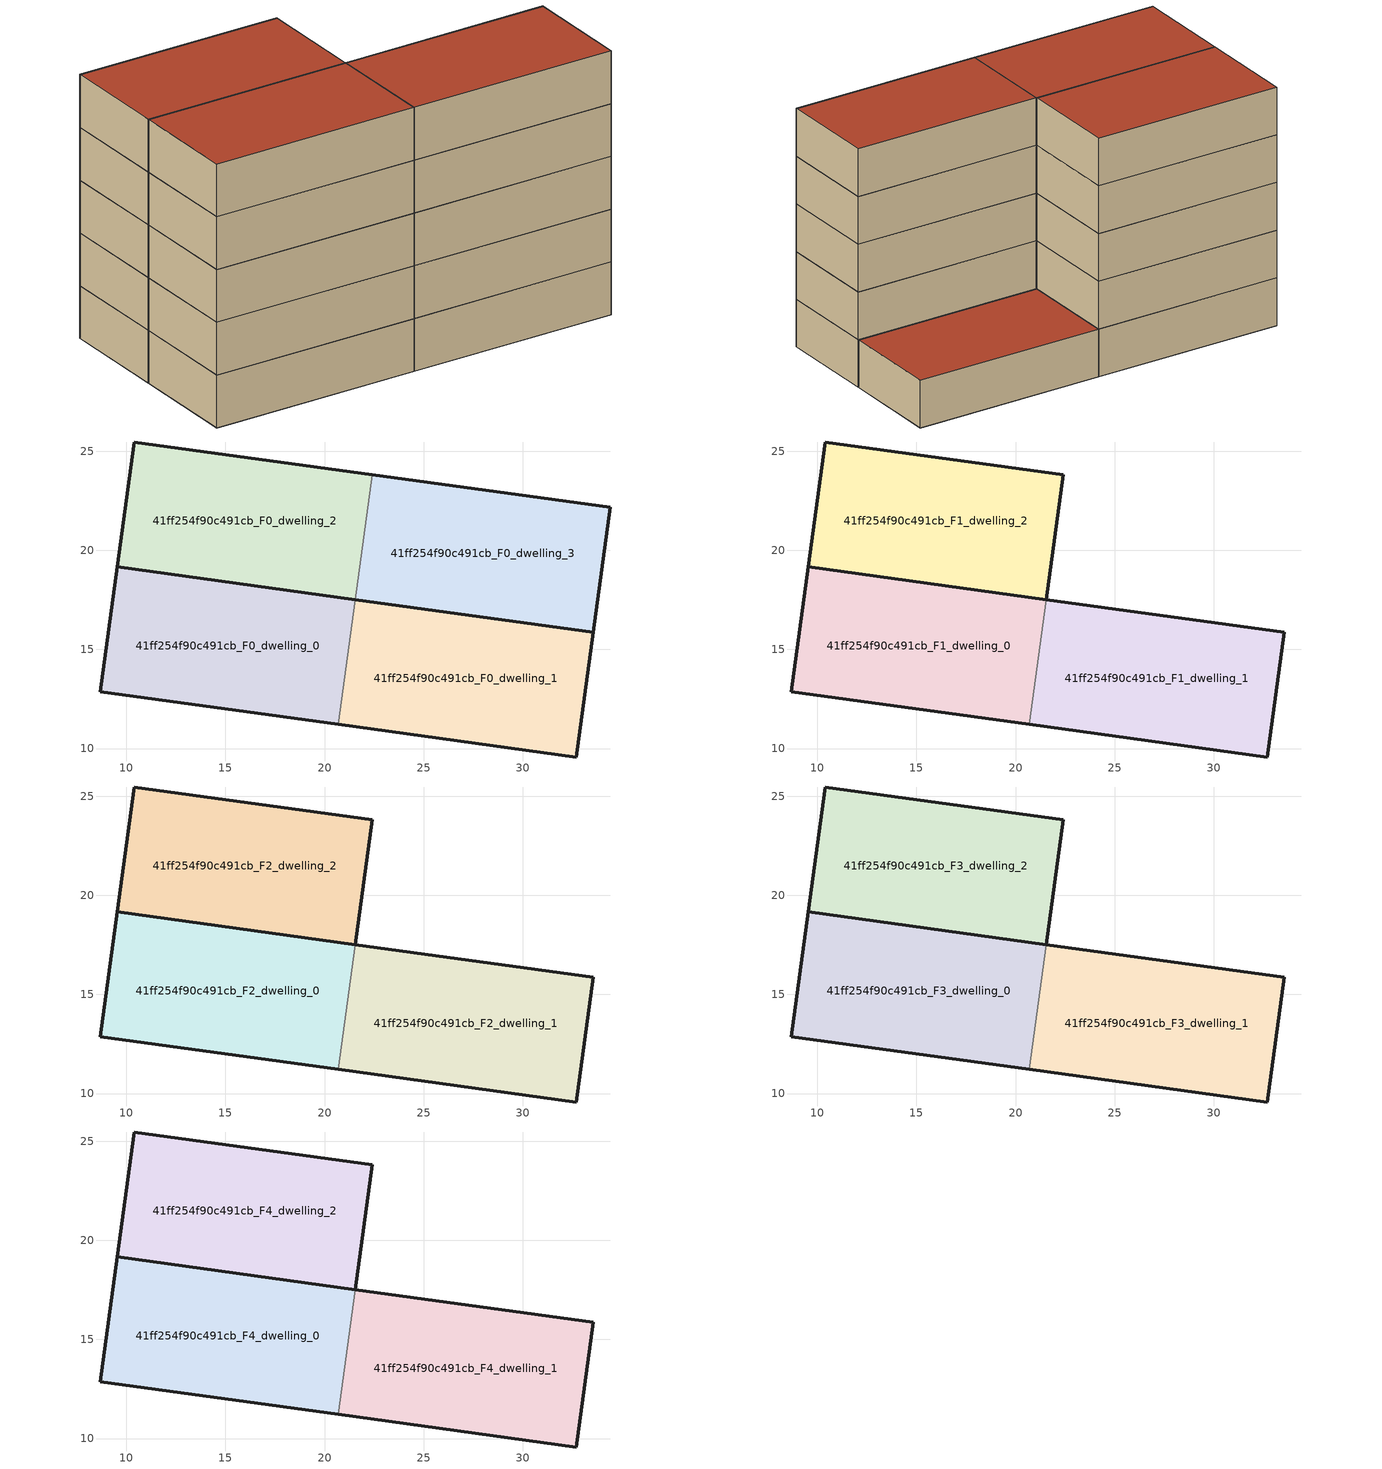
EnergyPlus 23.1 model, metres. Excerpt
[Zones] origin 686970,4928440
41ff254f90c491cb_F0_dwelling_0
 floor ground (EU_floor_Construction): 20.69,11.21 21.55,17.52 9.53,19.16 8.67,12.85 z0
 wall outside (EU_wall_Construction): 20.69,11.21 8.67,12.85 9.53,19.16 21.55,17.52 z0:3
 wall to 41ff254f90c491cb_F0_dwelling_1 (EU_wall_Construction): 21.55,17.52 20.69,11.21 z0:3
41ff254f90c491cb_F0_dwelling_1
 floor ground (EU_floor_Construction): 32.7,9.57 33.56,15.88 21.55,17.52 20.69,11.21 z0
 wall outside (EU_wall_Construction): 21.55,17.52 33.56,15.88 32.7,9.57 20.69,11.21 z0:3
41ff254f90c491cb_F0_dwelling_2
 floor ground (EU_floor_Construction): 21.55,17.52 22.41,23.82 10.39,25.46 9.53,19.16 z0
 wall outside (EU_wall_Construction): 21.55,17.52 9.53,19.16 10.39,25.46 22.41,23.82 z0:3
 wall to 41ff254f90c491cb_F0_dwelling_3 (EU_wall_Construction): 22.41,23.82 21.55,17.52 z0:3
41ff254f90c491cb_F0_dwelling_3
 floor ground (EU_floor_Construction): 33.56,15.88 34.42,22.18 22.41,23.82 21.55,17.52 z0
 wall outside (EU_wall_Construction): 22.41,23.82 34.42,22.18 33.56,15.88 21.55,17.52 z0:3
 roof outside (EU_roof_Construction): 34.42,22.18 33.56,15.88 21.55,17.52 22.41,23.82 z3
41ff254f90c491cb_F1_dwelling_0
 floor to 41ff254f90c491cb_F0_dwelling_0 (EU_floor_Construction): 20.69,11.21 21.55,17.52 9.53,19.16 8.67,12.85 z3
 wall outside (EU_wall_Construction): 20.69,11.21 8.67,12.85 9.53,19.16 21.55,17.52 z3:6
 wall to 41ff254f90c491cb_F1_dwelling_1 (EU_wall_Construction): 21.55,17.52 20.69,11.21 z3:6
41ff254f90c491cb_F1_dwelling_1
 floor to 41ff254f90c491cb_F0_dwelling_1 (EU_floor_Construction): 32.7,9.57 33.56,15.88 21.55,17.52 20.69,11.21 z3
 wall outside (EU_wall_Construction): 21.55,17.52 33.56,15.88 32.7,9.57 20.69,11.21 z3:6
41ff254f90c491cb_F1_dwelling_2
 floor to 41ff254f90c491cb_F0_dwelling_2 (EU_floor_Construction): 21.55,17.52 22.41,23.82 10.39,25.46 9.53,19.16 z3
 wall outside (EU_wall_Construction): 10.39,25.46 22.41,23.82 21.55,17.52 9.53,19.16 10.39,25.46 z3:6
41ff254f90c491cb_F2_dwelling_0
 floor to 41ff254f90c491cb_F1_dwelling_0 (EU_floor_Construction): 20.69,11.21 21.55,17.52 9.53,19.16 8.67,12.85 z6
 wall outside (EU_wall_Construction): 20.69,11.21 8.67,12.85 9.53,19.16 21.55,17.52 z6:9
 wall to 41ff254f90c491cb_F2_dwelling_1 (EU_wall_Construction): 21.55,17.52 20.69,11.21 z6:9
41ff254f90c491cb_F2_dwelling_1
 floor to 41ff254f90c491cb_F1_dwelling_1 (EU_floor_Construction): 32.7,9.57 33.56,15.88 21.55,17.52 20.69,11.21 z6
 wall outside (EU_wall_Construction): 21.55,17.52 33.56,15.88 32.7,9.57 20.69,11.21 z6:9
41ff254f90c491cb_F2_dwelling_2
 floor to 41ff254f90c491cb_F1_dwelling_2 (EU_floor_Construction): 21.55,17.52 22.41,23.82 10.39,25.46 9.53,19.16 z6
 wall outside (EU_wall_Construction): 10.39,25.46 22.41,23.82 21.55,17.52 9.53,19.16 10.39,25.46 z6:9
41ff254f90c491cb_F3_dwelling_0
 floor to 41ff254f90c491cb_F2_dwelling_0 (EU_floor_Construction): 20.69,11.21 21.55,17.52 9.53,19.16 8.67,12.85 z9
 wall outside (EU_wall_Construction): 20.69,11.21 8.67,12.85 9.53,19.16 21.55,17.52 z9:12
 wall to 41ff254f90c491cb_F3_dwelling_1 (EU_wall_Construction): 21.55,17.52 20.69,11.21 z9:12
41ff254f90c491cb_F3_dwelling_1
 floor to 41ff254f90c491cb_F2_dwelling_1 (EU_floor_Construction): 32.7,9.57 33.56,15.88 21.55,17.52 20.69,11.21 z9
 wall outside (EU_wall_Construction): 21.55,17.52 33.56,15.88 32.7,9.57 20.69,11.21 z9:12
41ff254f90c491cb_F3_dwelling_2
 floor to 41ff254f90c491cb_F2_dwelling_2 (EU_floor_Construction): 21.55,17.52 22.41,23.82 10.39,25.46 9.53,19.16 z9
 wall outside (EU_wall_Construction): 10.39,25.46 22.41,23.82 21.55,17.52 9.53,19.16 10.39,25.46 z9:12
41ff254f90c491cb_F4_dwelling_0
 floor to 41ff254f90c491cb_F3_dwelling_0 (EU_floor_Construction): 20.69,11.21 21.55,17.52 9.53,19.16 8.67,12.85 z12
 wall outside (EU_wall_Construction): 20.69,11.21 8.67,12.85 9.53,19.16 21.55,17.52 z12:15
 wall to 41ff254f90c491cb_F4_dwelling_1 (EU_wall_Construction): 21.55,17.52 20.69,11.21 z12:15
 roof outside (EU_roof_Construction): 21.55,17.52 20.69,11.21 8.67,12.85 9.53,19.16 z15
41ff254f90c491cb_F4_dwelling_1
 floor to 41ff254f90c491cb_F3_dwelling_1 (EU_floor_Construction): 32.7,9.57 33.56,15.88 21.55,17.52 20.69,11.21 z12
 wall outside (EU_wall_Construction): 21.55,17.52 33.56,15.88 32.7,9.57 20.69,11.21 z12:15
 roof outside (EU_roof_Construction): 33.56,15.88 32.7,9.57 20.69,11.21 21.55,17.52 z15
41ff254f90c491cb_F4_dwelling_2
 floor to 41ff254f90c491cb_F3_dwelling_2 (EU_floor_Construction): 21.55,17.52 22.41,23.82 10.39,25.46 9.53,19.16 z12
 wall outside (EU_wall_Construction): 10.39,25.46 22.41,23.82 21.55,17.52 9.53,19.16 10.39,25.46 z12:15
 roof outside (EU_roof_Construction): 22.41,23.82 21.55,17.52 9.53,19.16 10.39,25.46 z15
[Building]
EU S2 Campaign: North Axis=0; Terrain=City; Solar Distribution=FullExterior
[Site:Location]
Bologna: Latitude=44.5; Longitude=11.25; Time Zone=1; Elevation=37
[SizingPeriod:WeatherFileDays]
AnnualSizingPeriod: Begin Month=1; Begin Day of Month=1; End Month=12; End Day of Month=31; Day of Week for Start Day=Monday; Use Weather File Daylight Saving Period=No; Use Weather File Rain and Snow Indicators=No
[MATERIAL]
EU_InternalMass_Material: Roughness=MediumRough; Thickness=0.1; Conductivity=1; Density=1800; Specific Heat=900; Thermal Absorptance=0.9; Solar Absorptance=0.7; Visible Absorptance=0.7
[MATERIAL:NOMASS] Roughness=MediumRough; Thermal Absorptance=0.9; Solar Absorptance=0.7; Visible Absorptance=0.7
Name | Thermal Resistance
EU_wall_NoMass | 0.905828
EU_roof_NoMass | 0.37593
EU_floor_NoMass | 0.67114
[CONSTRUCTION]
EU_wall_Construction: EU_wall_NoMass
EU_roof_Construction: EU_roof_NoMass
EU_floor_Construction: EU_floor_NoMass
EU_InternalMass_Construction: EU_InternalMass_Material
[ZONE] Type=1; Multiplier=1; Ceiling Height=autocalculate; Floor Area=autocalculate; Part of Total Floor Area=Yes
Name | Volume
41ff254f90c491cb_F0_dwelling_0; 41ff254f90c491cb_F1_dwelling_0; 41ff254f90c491cb_F2_dwelling_0; 41ff254f90c491cb_F3_dwelling_0; 41ff254f90c491cb_F4_dwelling_0 | 231.478
41ff254f90c491cb_F0_dwelling_1; 41ff254f90c491cb_F1_dwelling_1; 41ff254f90c491cb_F2_dwelling_1; 41ff254f90c491cb_F3_dwelling_1; 41ff254f90c491cb_F4_dwelling_1 | 231.477
41ff254f90c491cb_F0_dwelling_2; 41ff254f90c491cb_F1_dwelling_2; 41ff254f90c491cb_F2_dwelling_2; 41ff254f90c491cb_F3_dwelling_2; 41ff254f90c491cb_F4_dwelling_2 | 231.475
41ff254f90c491cb_F0_dwelling_3 | 231.496
[INTERNALMASS] Construction=EU_InternalMass_Construction
Name | Zone or ZoneList | Surface Area
41ff254f90c491cb_F0_dwelling_0_EU_InternalMass | 41ff254f90c491cb_F0_dwelling_0 | 77.1594
41ff254f90c491cb_F0_dwelling_1_EU_InternalMass | 41ff254f90c491cb_F0_dwelling_1 | 77.1585
41ff254f90c491cb_F0_dwelling_2_EU_InternalMass | 41ff254f90c491cb_F0_dwelling_2 | 77.1589
41ff254f90c491cb_F0_dwelling_3_EU_InternalMass | 41ff254f90c491cb_F0_dwelling_3 | 77.1648
41ff254f90c491cb_F1_dwelling_0_EU_InternalMass | 41ff254f90c491cb_F1_dwelling_0 | 102.877
41ff254f90c491cb_F1_dwelling_1_EU_InternalMass | 41ff254f90c491cb_F1_dwelling_1 | 102.874
41ff254f90c491cb_F1_dwelling_2_EU_InternalMass | 41ff254f90c491cb_F1_dwelling_2 | 102.889
41ff254f90c491cb_F2_dwelling_0_EU_InternalMass | 41ff254f90c491cb_F2_dwelling_0 | 102.877
41ff254f90c491cb_F2_dwelling_1_EU_InternalMass | 41ff254f90c491cb_F2_dwelling_1 | 102.874
41ff254f90c491cb_F2_dwelling_2_EU_InternalMass | 41ff254f90c491cb_F2_dwelling_2 | 102.889
41ff254f90c491cb_F3_dwelling_0_EU_InternalMass | 41ff254f90c491cb_F3_dwelling_0 | 102.877
41ff254f90c491cb_F3_dwelling_1_EU_InternalMass | 41ff254f90c491cb_F3_dwelling_1 | 102.874
41ff254f90c491cb_F3_dwelling_2_EU_InternalMass | 41ff254f90c491cb_F3_dwelling_2 | 102.889
41ff254f90c491cb_F4_dwelling_0_EU_InternalMass | 41ff254f90c491cb_F4_dwelling_0 | 102.877
41ff254f90c491cb_F4_dwelling_1_EU_InternalMass | 41ff254f90c491cb_F4_dwelling_1 | 102.874
41ff254f90c491cb_F4_dwelling_2_EU_InternalMass | 41ff254f90c491cb_F4_dwelling_2 | 102.889
[OTHEREQUIPMENT] Fuel Type=Electricity; Design Level Calculation Method=Watts/Area; Power per Zone Floor Area=1; Fraction Latent=0; Fraction Radiant=0; Fraction Lost=0; Carbon Dioxide Generation Rate=0; EndUse Subcategory=EU_Step8_InternalGains
Name | Zone or ZoneList or Space or SpaceList | Schedule
EU_Step8_InternalGain_41ff254f90c491cb_F0_dwelling_0_f000 | 41ff254f90c491cb_F0_dwelling_0 | EU_Step8_GainSchedule_41ff254f90c491cb_F0_dwelling_0_f000
EU_Step8_InternalGain_41ff254f90c491cb_F0_dwelling_1_f000 | 41ff254f90c491cb_F0_dwelling_1 | EU_Step8_GainSchedule_41ff254f90c491cb_F0_dwelling_1_f000
EU_Step8_InternalGain_41ff254f90c491cb_F0_dwelling_2_f000 | 41ff254f90c491cb_F0_dwelling_2 | EU_Step8_GainSchedule_41ff254f90c491cb_F0_dwelling_2_f000
EU_Step8_InternalGain_41ff254f90c491cb_F0_dwelling_3_f000 | 41ff254f90c491cb_F0_dwelling_3 | EU_Step8_GainSchedule_41ff254f90c491cb_F0_dwelling_3_f000
EU_Step8_InternalGain_41ff254f90c491cb_F1_dwelling_0_f000 | 41ff254f90c491cb_F1_dwelling_0 | EU_Step8_GainSchedule_41ff254f90c491cb_F1_dwelling_0_f000
EU_Step8_InternalGain_41ff254f90c491cb_F1_dwelling_1_f000 | 41ff254f90c491cb_F1_dwelling_1 | EU_Step8_GainSchedule_41ff254f90c491cb_F1_dwelling_1_f000
EU_Step8_InternalGain_41ff254f90c491cb_F1_dwelling_2_f000 | 41ff254f90c491cb_F1_dwelling_2 | EU_Step8_GainSchedule_41ff254f90c491cb_F1_dwelling_2_f000
EU_Step8_InternalGain_41ff254f90c491cb_F2_dwelling_0_f000 | 41ff254f90c491cb_F2_dwelling_0 | EU_Step8_GainSchedule_41ff254f90c491cb_F2_dwelling_0_f000
EU_Step8_InternalGain_41ff254f90c491cb_F2_dwelling_1_f000 | 41ff254f90c491cb_F2_dwelling_1 | EU_Step8_GainSchedule_41ff254f90c491cb_F2_dwelling_1_f000
EU_Step8_InternalGain_41ff254f90c491cb_F2_dwelling_2_f000 | 41ff254f90c491cb_F2_dwelling_2 | EU_Step8_GainSchedule_41ff254f90c491cb_F2_dwelling_2_f000
EU_Step8_InternalGain_41ff254f90c491cb_F3_dwelling_0_f000 | 41ff254f90c491cb_F3_dwelling_0 | EU_Step8_GainSchedule_41ff254f90c491cb_F3_dwelling_0_f000
EU_Step8_InternalGain_41ff254f90c491cb_F3_dwelling_1_f000 | 41ff254f90c491cb_F3_dwelling_1 | EU_Step8_GainSchedule_41ff254f90c491cb_F3_dwelling_1_f000
EU_Step8_InternalGain_41ff254f90c491cb_F3_dwelling_2_f000 | 41ff254f90c491cb_F3_dwelling_2 | EU_Step8_GainSchedule_41ff254f90c491cb_F3_dwelling_2_f000
EU_Step8_InternalGain_41ff254f90c491cb_F4_dwelling_0_f000 | 41ff254f90c491cb_F4_dwelling_0 | EU_Step8_GainSchedule_41ff254f90c491cb_F4_dwelling_0_f000
EU_Step8_InternalGain_41ff254f90c491cb_F4_dwelling_1_f000 | 41ff254f90c491cb_F4_dwelling_1 | EU_Step8_GainSchedule_41ff254f90c491cb_F4_dwelling_1_f000
EU_Step8_InternalGain_41ff254f90c491cb_F4_dwelling_2_f000 | 41ff254f90c491cb_F4_dwelling_2 | EU_Step8_GainSchedule_41ff254f90c491cb_F4_dwelling_2_f000
[ZONEVENTILATION:DESIGNFLOWRATE] Schedule=EU_AlwaysOn; Design Flow Rate Calculation Method=AirChanges/Hour; Air Changes per Hour=0.73129; Ventilation Type=Natural; Fan Pressure Rise=0; Fan Total Efficiency=1; Constant Term Coefficient=1; Temperature Term Coefficient=0; Velocity Term Coefficient=0; Velocity Squared Term Coefficient=0; Minimum Indoor Temperature=-100; Maximum Indoor Temperature=100; Delta Temperature=-100; Minimum Outdoor Temperature=-100; Maximum Outdoor Temperature=100; Maximum Wind Speed=40
Name | Zone or ZoneList or Space or SpaceList
EU_ConstantAir_41ff254f90c491cb_F0_dwelling_0 | 41ff254f90c491cb_F0_dwelling_0
EU_ConstantAir_41ff254f90c491cb_F0_dwelling_1 | 41ff254f90c491cb_F0_dwelling_1
EU_ConstantAir_41ff254f90c491cb_F0_dwelling_2 | 41ff254f90c491cb_F0_dwelling_2
EU_ConstantAir_41ff254f90c491cb_F0_dwelling_3 | 41ff254f90c491cb_F0_dwelling_3
EU_ConstantAir_41ff254f90c491cb_F1_dwelling_0 | 41ff254f90c491cb_F1_dwelling_0
EU_ConstantAir_41ff254f90c491cb_F1_dwelling_1 | 41ff254f90c491cb_F1_dwelling_1
EU_ConstantAir_41ff254f90c491cb_F1_dwelling_2 | 41ff254f90c491cb_F1_dwelling_2
EU_ConstantAir_41ff254f90c491cb_F2_dwelling_0 | 41ff254f90c491cb_F2_dwelling_0
EU_ConstantAir_41ff254f90c491cb_F2_dwelling_1 | 41ff254f90c491cb_F2_dwelling_1
EU_ConstantAir_41ff254f90c491cb_F2_dwelling_2 | 41ff254f90c491cb_F2_dwelling_2
EU_ConstantAir_41ff254f90c491cb_F3_dwelling_0 | 41ff254f90c491cb_F3_dwelling_0
EU_ConstantAir_41ff254f90c491cb_F3_dwelling_1 | 41ff254f90c491cb_F3_dwelling_1
EU_ConstantAir_41ff254f90c491cb_F3_dwelling_2 | 41ff254f90c491cb_F3_dwelling_2
EU_ConstantAir_41ff254f90c491cb_F4_dwelling_0 | 41ff254f90c491cb_F4_dwelling_0
EU_ConstantAir_41ff254f90c491cb_F4_dwelling_1 | 41ff254f90c491cb_F4_dwelling_1
EU_ConstantAir_41ff254f90c491cb_F4_dwelling_2 | 41ff254f90c491cb_F4_dwelling_2
[HVACTEMPLATE:THERMOSTAT] Constant Heating Setpoint=20; Constant Cooling Setpoint=50
EU_HeatOnly_41ff254f90c491cb_F0_dwelling_0; EU_HeatOnly_41ff254f90c491cb_F0_dwelling_1; EU_HeatOnly_41ff254f90c491cb_F0_dwelling_2; EU_HeatOnly_41ff254f90c491cb_F0_dwelling_3; EU_HeatOnly_41ff254f90c491cb_F1_dwelling_0; EU_HeatOnly_41ff254f90c491cb_F1_dwelling_1; EU_HeatOnly_41ff254f90c491cb_F1_dwelling_2; EU_HeatOnly_41ff254f90c491cb_F2_dwelling_0; EU_HeatOnly_41ff254f90c491cb_F2_dwelling_1; EU_HeatOnly_41ff254f90c491cb_F2_dwelling_2; EU_HeatOnly_41ff254f90c491cb_F3_dwelling_0; EU_HeatOnly_41ff254f90c491cb_F3_dwelling_1; EU_HeatOnly_41ff254f90c491cb_F3_dwelling_2; EU_HeatOnly_41ff254f90c491cb_F4_dwelling_0; EU_HeatOnly_41ff254f90c491cb_F4_dwelling_1; EU_HeatOnly_41ff254f90c491cb_F4_dwelling_2
[HVACTEMPLATE:ZONE:IDEALLOADSAIRSYSTEM] System Availability Schedule=EU_AlwaysOn; Maximum Heating Supply Air Temperature=50; Minimum Cooling Supply Air Temperature=13; Maximum Heating Supply Air Humidity Ratio=0.0156; Minimum Cooling Supply Air Humidity Ratio=0.0077; Heating Limit=NoLimit; Cooling Limit=NoLimit; Heating Availability Schedule=EU_AlwaysOn; Cooling Availability Schedule=EU_CoolingOff; Dehumidification Control Type=ConstantSensibleHeatRatio; Cooling Sensible Heat Ratio=0.7; Dehumidification Setpoint=60; Humidification Control Type=None; Humidification Setpoint=30; Outdoor Air Method=None; Outdoor Air Flow Rate per Person=0.00944; Outdoor Air Flow Rate per Zone Floor Area=0; Outdoor Air Flow Rate per Zone=0; Demand Controlled Ventilation Type=None; Outdoor Air Economizer Type=NoEconomizer; Heat Recovery Type=None; Sensible Heat Recovery Effectiveness=0.7; Latent Heat Recovery Effectiveness=0.65
Name | Template Thermostat
41ff254f90c491cb_F0_dwelling_0 | EU_HeatOnly_41ff254f90c491cb_F0_dwelling_0
41ff254f90c491cb_F0_dwelling_1 | EU_HeatOnly_41ff254f90c491cb_F0_dwelling_1
41ff254f90c491cb_F0_dwelling_2 | EU_HeatOnly_41ff254f90c491cb_F0_dwelling_2
41ff254f90c491cb_F0_dwelling_3 | EU_HeatOnly_41ff254f90c491cb_F0_dwelling_3
41ff254f90c491cb_F1_dwelling_0 | EU_HeatOnly_41ff254f90c491cb_F1_dwelling_0
41ff254f90c491cb_F1_dwelling_1 | EU_HeatOnly_41ff254f90c491cb_F1_dwelling_1
41ff254f90c491cb_F1_dwelling_2 | EU_HeatOnly_41ff254f90c491cb_F1_dwelling_2
41ff254f90c491cb_F2_dwelling_0 | EU_HeatOnly_41ff254f90c491cb_F2_dwelling_0
41ff254f90c491cb_F2_dwelling_1 | EU_HeatOnly_41ff254f90c491cb_F2_dwelling_1
41ff254f90c491cb_F2_dwelling_2 | EU_HeatOnly_41ff254f90c491cb_F2_dwelling_2
41ff254f90c491cb_F3_dwelling_0 | EU_HeatOnly_41ff254f90c491cb_F3_dwelling_0
41ff254f90c491cb_F3_dwelling_1 | EU_HeatOnly_41ff254f90c491cb_F3_dwelling_1
41ff254f90c491cb_F3_dwelling_2 | EU_HeatOnly_41ff254f90c491cb_F3_dwelling_2
41ff254f90c491cb_F4_dwelling_0 | EU_HeatOnly_41ff254f90c491cb_F4_dwelling_0
41ff254f90c491cb_F4_dwelling_1 | EU_HeatOnly_41ff254f90c491cb_F4_dwelling_1
41ff254f90c491cb_F4_dwelling_2 | EU_HeatOnly_41ff254f90c491cb_F4_dwelling_2
[SIZING:ZONE] Zone Cooling Design Supply Air Temperature Input Method=SupplyAirTemperature; Zone Cooling Design Supply Air Temperature=13; Zone Heating Design Supply Air Temperature Input Method=SupplyAirTemperature; Zone Heating Design Supply Air Temperature=50; Zone Cooling Design Supply Air Humidity Ratio=0.008; Zone Heating Design Supply Air Humidity Ratio=0.008; Cooling Design Air Flow Method=DesignDay; Cooling Design Air Flow Rate=0; Cooling Minimum Air Flow per Zone Floor Area=0.000762; Cooling Minimum Air Flow=0; Cooling Minimum Air Flow Fraction=0.2; Heating Design Air Flow Method=DesignDay; Heating Design Air Flow Rate=0; Heating Maximum Air Flow per Zone Floor Area=0.002032; Heating Maximum Air Flow=0.141576; Heating Maximum Air Flow Fraction=0.3; Account for Dedicated Outdoor Air System=No; Dedicated Outdoor Air System Control Strategy=NeutralSupplyAir; Dedicated Outdoor Air Low Setpoint Temperature for Design=autosize; Dedicated Outdoor Air High Setpoint Temperature for Design=autosize; Zone Load Sizing Method=Sensible Load Only No Latent Load; Zone Latent Cooling Design Supply Air Humidity Ratio Input Method=HumidityRatioDifference; Zone Cooling Design Supply Air Humidity Ratio Difference=0.005; Zone Latent Heating Design Supply Air Humidity Ratio Input Method=HumidityRatioDifference; Zone Humidification Design Supply Air Humidity Ratio Difference=0.005
41ff254f90c491cb_F0_dwelling_0; 41ff254f90c491cb_F0_dwelling_1; 41ff254f90c491cb_F0_dwelling_2; 41ff254f90c491cb_F0_dwelling_3; 41ff254f90c491cb_F1_dwelling_0; 41ff254f90c491cb_F1_dwelling_1; 41ff254f90c491cb_F1_dwelling_2; 41ff254f90c491cb_F2_dwelling_0; 41ff254f90c491cb_F2_dwelling_1; 41ff254f90c491cb_F2_dwelling_2; 41ff254f90c491cb_F3_dwelling_0; 41ff254f90c491cb_F3_dwelling_1; 41ff254f90c491cb_F3_dwelling_2; 41ff254f90c491cb_F4_dwelling_0; 41ff254f90c491cb_F4_dwelling_1; 41ff254f90c491cb_F4_dwelling_2
[SCHEDULE:CONSTANT]
Name | Hourly Value
EU_AlwaysOn | 1
EU_CoolingOff | 0
[SCHEDULE:FILE] Column Number=1; Rows to Skip at Top=0; Number of Hours of Data=8760; Column Separator=Comma; Interpolate to Timestep=No; Minutes per Item=60; Adjust Schedule for Daylight Savings=Yes
Name | File
EU_Step8_GainSchedule_41ff254f90c491cb_F0_dwelling_0_f000 | ../../schedules/41ff254f90c491cb/41ff254f90c491cb_F0_dwelling_0_f000_gain.csv
EU_Step8_GainSchedule_41ff254f90c491cb_F0_dwelling_1_f000 | ../../schedules/41ff254f90c491cb/41ff254f90c491cb_F0_dwelling_1_f000_gain.csv
EU_Step8_GainSchedule_41ff254f90c491cb_F0_dwelling_2_f000 | ../../schedules/41ff254f90c491cb/41ff254f90c491cb_F0_dwelling_2_f000_gain.csv
EU_Step8_GainSchedule_41ff254f90c491cb_F0_dwelling_3_f000 | ../../schedules/41ff254f90c491cb/41ff254f90c491cb_F0_dwelling_3_f000_gain.csv
EU_Step8_GainSchedule_41ff254f90c491cb_F1_dwelling_0_f000 | ../../schedules/41ff254f90c491cb/41ff254f90c491cb_F1_dwelling_0_f000_gain.csv
EU_Step8_GainSchedule_41ff254f90c491cb_F1_dwelling_1_f000 | ../../schedules/41ff254f90c491cb/41ff254f90c491cb_F1_dwelling_1_f000_gain.csv
EU_Step8_GainSchedule_41ff254f90c491cb_F1_dwelling_2_f000 | ../../schedules/41ff254f90c491cb/41ff254f90c491cb_F1_dwelling_2_f000_gain.csv
EU_Step8_GainSchedule_41ff254f90c491cb_F2_dwelling_0_f000 | ../../schedules/41ff254f90c491cb/41ff254f90c491cb_F2_dwelling_0_f000_gain.csv
EU_Step8_GainSchedule_41ff254f90c491cb_F2_dwelling_1_f000 | ../../schedules/41ff254f90c491cb/41ff254f90c491cb_F2_dwelling_1_f000_gain.csv
EU_Step8_GainSchedule_41ff254f90c491cb_F2_dwelling_2_f000 | ../../schedules/41ff254f90c491cb/41ff254f90c491cb_F2_dwelling_2_f000_gain.csv
EU_Step8_GainSchedule_41ff254f90c491cb_F3_dwelling_0_f000 | ../../schedules/41ff254f90c491cb/41ff254f90c491cb_F3_dwelling_0_f000_gain.csv
EU_Step8_GainSchedule_41ff254f90c491cb_F3_dwelling_1_f000 | ../../schedules/41ff254f90c491cb/41ff254f90c491cb_F3_dwelling_1_f000_gain.csv
EU_Step8_GainSchedule_41ff254f90c491cb_F3_dwelling_2_f000 | ../../schedules/41ff254f90c491cb/41ff254f90c491cb_F3_dwelling_2_f000_gain.csv
EU_Step8_GainSchedule_41ff254f90c491cb_F4_dwelling_0_f000 | ../../schedules/41ff254f90c491cb/41ff254f90c491cb_F4_dwelling_0_f000_gain.csv
EU_Step8_GainSchedule_41ff254f90c491cb_F4_dwelling_1_f000 | ../../schedules/41ff254f90c491cb/41ff254f90c491cb_F4_dwelling_1_f000_gain.csv
EU_Step8_GainSchedule_41ff254f90c491cb_F4_dwelling_2_f000 | ../../schedules/41ff254f90c491cb/41ff254f90c491cb_F4_dwelling_2_f000_gain.csv
